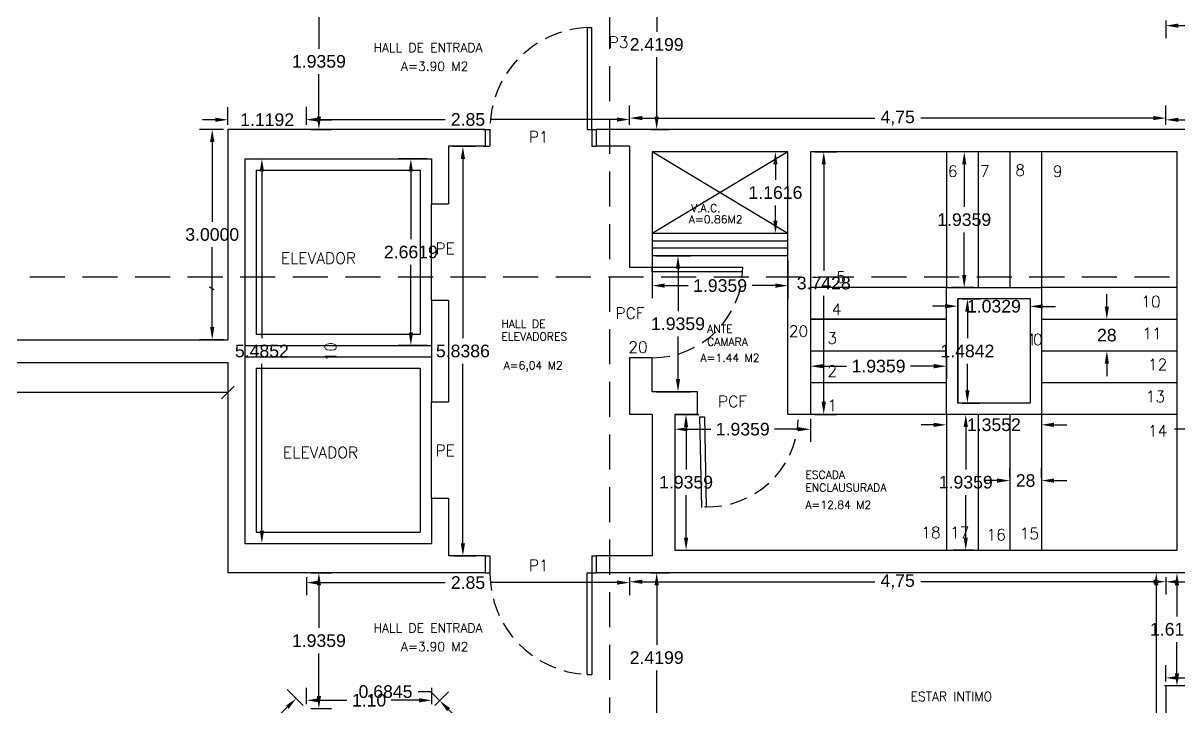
# Model space of a CAD drawing. Header units: millimetres. Extents: x 2200 to 2403, y 2380 to 2511.
# Drawn here: x 2215.27 to 2231.75, y 2397.09 to 2406.84 of the extents above; entities that cross this region are included whole.
import ezdxf

# ---------------------------------------------------------------- set-up
doc = ezdxf.new("R2010")
doc.units = ezdxf.units.MM
doc.linetypes.add('DASHED', pattern=[0.75, 0.5, -0.25])
doc.linetypes.add('HIDDEN', pattern=[0.375, 0.25, -0.125])
doc.styles.add('ROMAND', font='romand', dxfattribs={"height": 0.1})
doc.styles.add('ROMANS', font='ROMANS.shx', dxfattribs={"height": 0.07})
doc.styles.get("Standard").update_dxf_attribs({"font": 'arial.ttf'})
doc.dimstyles.get("Standard").update_dxf_attribs({"dimtxt": 0.18, "dimasz": 0.18, "dimexe": 0.18, "dimexo": 0.0625, "dimgap": 0.09, "dimtad": 0, "dimtih": 1, "dimtoh": 1, "dimdec": 4, "dimzin": 0, "dimdsep": 46, "dimtxsty": 'Standard', "dimcen": 0.09, "dimadec": 0, "dimazin": 0, "dimtfac": 1, "dimtdec": 4, "dimtofl": 0, "dimtmove": 0, "dimatfit": 3, "dimfxl": 1, "dimtolj": 1, "dimtzin": 0, "dimarcsym": 0})

# ---------------------------------------------------------------- blocks, each defined once
blk = doc.blocks.new('*D551')
at = {"color": 0, "lineweight": -2, "transparency": 16777216}
for p, q in [((2231.56, 2406.873), (2231.56, 2406.621)), ((2231.74, 2406.801), (2233.675, 2406.801)), ((2236.538, 2406.801), (2234.603, 2406.801)), ((2236.718, 2406.873), (2236.718, 2406.621))]:
    blk.add_line(p, q, dxfattribs=at)
at = {"color": 0, "transparency": 16777216}
for points in [[(2231.74, 2406.831), (2231.74, 2406.771), (2231.56, 2406.801)], [(2236.538, 2406.831), (2236.538, 2406.771), (2236.718, 2406.801)]]:
    blk.add_solid(points, dxfattribs=at)
at = {"layer": 'DEFPOINTS', "color": 0, "transparency": 16777216}
for p in [(2231.56, 2406.935), (2236.718, 2406.935), (2236.718, 2406.801)]:
    blk.add_point(p, dxfattribs=at)
at = {"color": 0, "transparency": 16777216, "insert": (2234.139, 2406.801), "char_height": 0.18, "attachment_point": 5}
blk.add_mtext('\\A1;5.1578', dxfattribs=at)
blk = doc.blocks.new('*D554')
at = {"color": 0, "lineweight": -2, "transparency": 16777216}
for p, q in [((2231.56, 2405.385), (2231.56, 2405.638)), ((2236.05, 2405.385), (2236.05, 2405.638)), ((2231.74, 2405.458), (2233.338, 2405.458)), ((2235.87, 2405.458), (2234.272, 2405.458))]:
    blk.add_line(p, q, dxfattribs=at)
at = {"color": 0, "transparency": 16777216}
for points in [[(2231.74, 2405.488), (2231.74, 2405.428), (2231.56, 2405.458)], [(2235.87, 2405.488), (2235.87, 2405.428), (2236.05, 2405.458)]]:
    blk.add_solid(points, dxfattribs=at)
at = {"layer": 'DEFPOINTS', "color": 0, "transparency": 16777216}
for p in [(2236.05, 2405.458), (2231.56, 2405.322), (2236.05, 2405.322)]:
    blk.add_point(p, dxfattribs=at)
at = {"color": 0, "transparency": 16777216, "insert": (2233.805, 2405.458), "char_height": 0.18, "attachment_point": 5}
blk.add_mtext('\\A1;4.4896', dxfattribs=at)
blk = doc.blocks.new('*D555')
at = {"color": 0, "lineweight": -2, "transparency": 16777216}
for p, q in [((2223.915, 2405.385), (2223.915, 2405.663)), ((2231.56, 2405.385), (2231.56, 2405.663)), ((2224.095, 2405.483), (2227.409, 2405.483)), ((2231.38, 2405.483), (2228.065, 2405.483))]:
    blk.add_line(p, q, dxfattribs=at)
at = {"color": 0, "transparency": 16777216}
for points in [[(2224.095, 2405.513), (2224.095, 2405.453), (2223.915, 2405.483)], [(2231.38, 2405.513), (2231.38, 2405.453), (2231.56, 2405.483)]]:
    blk.add_solid(points, dxfattribs=at)
at = {"layer": 'DEFPOINTS', "color": 0, "transparency": 16777216}
for p in [(2231.56, 2405.483), (2223.915, 2405.322), (2231.56, 2405.322)]:
    blk.add_point(p, dxfattribs=at)
at = {"color": 0, "transparency": 16777216, "insert": (2227.737, 2405.483), "char_height": 0.18, "attachment_point": 5}
blk.add_mtext('\\A1;4,75', dxfattribs=at)
blk = doc.blocks.new('*D556')
at = {"color": 0, "lineweight": -2, "transparency": 16777216}
for p, q in [((2223.915, 2398.937), (2223.915, 2398.692)), ((2224.095, 2398.872), (2227.409, 2398.872)), ((2231.38, 2398.872), (2228.065, 2398.872)), ((2231.56, 2398.937), (2231.56, 2398.692))]:
    blk.add_line(p, q, dxfattribs=at)
at = {"color": 0, "transparency": 16777216}
for points in [[(2224.095, 2398.902), (2224.095, 2398.842), (2223.915, 2398.872)], [(2231.38, 2398.902), (2231.38, 2398.842), (2231.56, 2398.872)]]:
    blk.add_solid(points, dxfattribs=at)
at = {"layer": 'DEFPOINTS', "color": 0, "transparency": 16777216}
for p in [(2223.915, 2398.999), (2231.56, 2398.999), (2231.56, 2398.872)]:
    blk.add_point(p, dxfattribs=at)
at = {"color": 0, "transparency": 16777216, "insert": (2227.737, 2398.872), "char_height": 0.18, "attachment_point": 5}
blk.add_mtext('\\A1;4,75', dxfattribs=at)
blk = doc.blocks.new('*D516')
at = {"color": 0, "lineweight": -2, "transparency": 16777216}
for p, q in [((2218.492, 2404.903), (2218.852, 2404.903)), ((2218.672, 2404.723), (2218.672, 2402.343)), ((2218.672, 2399.598), (2218.672, 2401.979)), ((2218.492, 2399.418), (2218.852, 2399.418))]:
    blk.add_line(p, q, dxfattribs=at)
at = {"color": 0, "transparency": 16777216}
for points in [[(2218.642, 2404.723), (2218.702, 2404.723), (2218.672, 2404.903)], [(2218.642, 2399.598), (2218.702, 2399.598), (2218.672, 2399.418)]]:
    blk.add_solid(points, dxfattribs=at)
at = {"layer": 'DEFPOINTS', "color": 0, "transparency": 16777216}
for p in [(2218.429, 2404.903), (2218.429, 2399.418), (2218.672, 2399.418)]:
    blk.add_point(p, dxfattribs=at)
at = {"color": 0, "transparency": 16777216, "insert": (2218.672, 2402.161), "char_height": 0.18, "attachment_point": 5}
blk.add_mtext('\\A1;5.4852', dxfattribs=at)
blk = doc.blocks.new('*D517')
at = {"color": 0, "lineweight": -2, "transparency": 16777216}
for p, q in [((2221.029, 2404.903), (2220.616, 2404.903)), ((2220.796, 2404.723), (2220.796, 2403.754)), ((2220.796, 2402.421), (2220.796, 2403.39)), ((2221.029, 2402.241), (2220.616, 2402.241))]:
    blk.add_line(p, q, dxfattribs=at)
at = {"color": 0, "transparency": 16777216}
for points in [[(2220.766, 2404.723), (2220.826, 2404.723), (2220.796, 2404.903)], [(2220.766, 2402.421), (2220.826, 2402.421), (2220.796, 2402.241)]]:
    blk.add_solid(points, dxfattribs=at)
at = {"layer": 'DEFPOINTS', "color": 0, "transparency": 16777216}
for p in [(2220.796, 2404.903), (2221.091, 2404.903), (2221.091, 2402.241)]:
    blk.add_point(p, dxfattribs=at)
at = {"color": 0, "transparency": 16777216, "insert": (2220.796, 2403.572), "char_height": 0.18, "attachment_point": 5}
blk.add_mtext('\\A1;2.6619', dxfattribs=at)
blk = doc.blocks.new('*D518')
at = {"color": 0, "lineweight": -2, "transparency": 16777216}
for p, q in [((2226.111, 2405.001), (2225.814, 2405.001)), ((2225.994, 2404.821), (2225.994, 2404.602)), ((2225.994, 2404.019), (2225.994, 2404.238)), ((2226.111, 2403.839), (2225.814, 2403.839))]:
    blk.add_line(p, q, dxfattribs=at)
at = {"color": 0, "transparency": 16777216}
for points in [[(2225.964, 2404.821), (2226.024, 2404.821), (2225.994, 2405.001)], [(2225.964, 2404.019), (2226.024, 2404.019), (2225.994, 2403.839)]]:
    blk.add_solid(points, dxfattribs=at)
at = {"layer": 'DEFPOINTS', "color": 0, "transparency": 16777216}
for p in [(2226.173, 2405.001), (2225.994, 2403.839), (2226.173, 2403.839)]:
    blk.add_point(p, dxfattribs=at)
at = {"color": 0, "transparency": 16777216, "insert": (2225.994, 2404.42), "char_height": 0.18, "attachment_point": 5}
blk.add_mtext('\\A1;1.1616', dxfattribs=at)
blk = doc.blocks.new('*D519')
at = {"color": 0, "lineweight": -2, "transparency": 16777216}
for p, q in [((2224.237, 2403.454), (2224.237, 2402.914)), ((2226.173, 2403.454), (2226.173, 2402.914)), ((2224.417, 2403.094), (2224.75, 2403.094)), ((2225.993, 2403.094), (2225.661, 2403.094))]:
    blk.add_line(p, q, dxfattribs=at)
at = {"color": 0, "transparency": 16777216}
for points in [[(2224.417, 2403.124), (2224.417, 2403.064), (2224.237, 2403.094)], [(2225.993, 2403.124), (2225.993, 2403.064), (2226.173, 2403.094)]]:
    blk.add_solid(points, dxfattribs=at)
at = {"layer": 'DEFPOINTS', "color": 0, "transparency": 16777216}
for p in [(2224.237, 2403.517), (2226.173, 2403.517), (2226.173, 2403.094)]:
    blk.add_point(p, dxfattribs=at)
at = {"color": 0, "transparency": 16777216, "insert": (2225.205, 2403.094), "char_height": 0.18, "attachment_point": 5}
blk.add_mtext('\\A1;1.9359', dxfattribs=at)
blk = doc.blocks.new('*D520')
at = {"color": 0, "lineweight": -2, "transparency": 16777216}
for p, q in [((2224.3, 2403.517), (2224.785, 2403.517)), ((2224.605, 2403.337), (2224.605, 2402.731)), ((2224.605, 2401.761), (2224.605, 2402.367)), ((2224.3, 2401.581), (2224.785, 2401.581))]:
    blk.add_line(p, q, dxfattribs=at)
at = {"color": 0, "transparency": 16777216}
for points in [[(2224.575, 2403.337), (2224.635, 2403.337), (2224.605, 2403.517)], [(2224.575, 2401.761), (2224.635, 2401.761), (2224.605, 2401.581)]]:
    blk.add_solid(points, dxfattribs=at)
at = {"layer": 'DEFPOINTS', "color": 0, "transparency": 16777216}
for p in [(2224.237, 2403.517), (2224.237, 2401.581), (2224.605, 2401.581)]:
    blk.add_point(p, dxfattribs=at)
at = {"color": 0, "transparency": 16777216, "insert": (2224.605, 2402.549), "char_height": 0.18, "attachment_point": 5}
blk.add_mtext('\\A1;1.9359', dxfattribs=at)
blk = doc.blocks.new('*D521')
at = {"color": 0, "lineweight": -2, "transparency": 16777216}
for p, q in [((2224.622, 2401.258), (2224.9, 2401.258)), ((2224.72, 2401.078), (2224.72, 2400.472)), ((2224.72, 2399.502), (2224.72, 2400.108)), ((2224.622, 2399.322), (2224.9, 2399.322))]:
    blk.add_line(p, q, dxfattribs=at)
at = {"color": 0, "transparency": 16777216}
for points in [[(2224.69, 2401.078), (2224.75, 2401.078), (2224.72, 2401.258)], [(2224.69, 2399.502), (2224.75, 2399.502), (2224.72, 2399.322)]]:
    blk.add_solid(points, dxfattribs=at)
at = {"layer": 'DEFPOINTS', "color": 0, "transparency": 16777216}
for p in [(2224.56, 2401.258), (2224.56, 2399.322), (2224.72, 2399.322)]:
    blk.add_point(p, dxfattribs=at)
at = {"color": 0, "transparency": 16777216, "insert": (2224.72, 2400.29), "char_height": 0.18, "attachment_point": 5}
blk.add_mtext('\\A1;1.9359', dxfattribs=at)
blk = doc.blocks.new('*D522')
at = {"color": 0, "lineweight": -2, "transparency": 16777216}
for p, q in [((2226.558, 2405.001), (2226.863, 2405.001)), ((2226.683, 2404.821), (2226.683, 2403.311)), ((2226.683, 2401.438), (2226.683, 2402.947)), ((2226.558, 2401.258), (2226.863, 2401.258))]:
    blk.add_line(p, q, dxfattribs=at)
at = {"color": 0, "transparency": 16777216}
for points in [[(2226.653, 2404.821), (2226.713, 2404.821), (2226.683, 2405.001)], [(2226.653, 2401.438), (2226.713, 2401.438), (2226.683, 2401.258)]]:
    blk.add_solid(points, dxfattribs=at)
at = {"layer": 'DEFPOINTS', "color": 0, "transparency": 16777216}
for p in [(2226.496, 2405.001), (2226.496, 2401.258), (2226.683, 2401.258)]:
    blk.add_point(p, dxfattribs=at)
at = {"color": 0, "transparency": 16777216, "insert": (2226.683, 2403.129), "char_height": 0.18, "attachment_point": 5}
blk.add_mtext('\\A1;3.7428', dxfattribs=at)
blk = doc.blocks.new('*D523')
at = {"color": 0, "lineweight": -2, "transparency": 16777216}
for p, q in [((2228.412, 2402.801), (2228.232, 2402.802)), ((2228.593, 2402.844), (2228.592, 2402.621)), ((2229.625, 2402.841), (2229.625, 2402.618)), ((2229.805, 2402.797), (2229.985, 2402.796))]:
    blk.add_line(p, q, dxfattribs=at)
at = {"color": 0, "transparency": 16777216}
for points in [[(2228.413, 2402.831), (2228.412, 2402.771), (2228.592, 2402.801)], [(2229.805, 2402.827), (2229.805, 2402.767), (2229.625, 2402.798)]]:
    blk.add_solid(points, dxfattribs=at)
at = {"layer": 'DEFPOINTS', "color": 0, "transparency": 16777216}
for p in [(2228.593, 2402.907), (2229.625, 2402.798), (2229.626, 2402.904)]:
    blk.add_point(p, dxfattribs=at)
at = {"color": 0, "transparency": 16777216, "insert": (2229.109, 2402.799), "char_height": 0.18, "attachment_point": 5}
blk.add_mtext('\\A1;1.0329', dxfattribs=at)
blk = doc.blocks.new('*D524')
at = {"color": 0, "lineweight": -2, "transparency": 16777216}
for p, q in [((2228.656, 2402.904), (2228.911, 2402.904)), ((2228.731, 2402.724), (2228.731, 2402.343)), ((2228.731, 2401.599), (2228.731, 2401.98)), ((2228.656, 2401.419), (2228.911, 2401.419))]:
    blk.add_line(p, q, dxfattribs=at)
at = {"color": 0, "transparency": 16777216}
for points in [[(2228.701, 2402.724), (2228.761, 2402.724), (2228.731, 2402.904)], [(2228.701, 2401.599), (2228.761, 2401.599), (2228.731, 2401.419)]]:
    blk.add_solid(points, dxfattribs=at)
at = {"layer": 'DEFPOINTS', "color": 0, "transparency": 16777216}
for p in [(2228.593, 2402.904), (2228.731, 2402.904), (2228.593, 2401.419)]:
    blk.add_point(p, dxfattribs=at)
at = {"color": 0, "transparency": 16777216, "insert": (2228.731, 2402.161), "char_height": 0.18, "attachment_point": 5}
blk.add_mtext('\\A1;1.4842', dxfattribs=at)
blk = doc.blocks.new('*D525')
at = {"color": 0, "lineweight": -2, "transparency": 16777216}
for p, q in [((2226.496, 2402.099), (2226.496, 2401.765)), ((2226.676, 2401.945), (2227.009, 2401.945)), ((2228.252, 2401.945), (2227.919, 2401.945)), ((2228.432, 2402.099), (2228.432, 2401.765))]:
    blk.add_line(p, q, dxfattribs=at)
at = {"color": 0, "transparency": 16777216}
for points in [[(2226.676, 2401.975), (2226.676, 2401.915), (2226.496, 2401.945)], [(2228.252, 2401.975), (2228.252, 2401.915), (2228.432, 2401.945)]]:
    blk.add_solid(points, dxfattribs=at)
at = {"layer": 'DEFPOINTS', "color": 0, "transparency": 16777216}
for p in [(2226.496, 2402.161), (2228.432, 2402.161), (2228.432, 2401.945)]:
    blk.add_point(p, dxfattribs=at)
at = {"color": 0, "transparency": 16777216, "insert": (2227.464, 2401.945), "char_height": 0.18, "attachment_point": 5}
blk.add_mtext('\\A1;1.9359', dxfattribs=at)
blk = doc.blocks.new('*D526')
at = {"color": 0, "lineweight": -2, "transparency": 16777216}
for p, q in [((2228.821, 2405.001), (2228.506, 2405.001)), ((2228.686, 2404.821), (2228.686, 2404.215)), ((2228.686, 2403.245), (2228.686, 2403.851)), ((2228.821, 2403.065), (2228.506, 2403.065))]:
    blk.add_line(p, q, dxfattribs=at)
at = {"color": 0, "transparency": 16777216}
for points in [[(2228.656, 2404.821), (2228.716, 2404.821), (2228.686, 2405.001)], [(2228.656, 2403.245), (2228.716, 2403.245), (2228.686, 2403.065)]]:
    blk.add_solid(points, dxfattribs=at)
at = {"layer": 'DEFPOINTS', "color": 0, "transparency": 16777216}
for p in [(2228.686, 2405.001), (2228.884, 2405.001), (2228.884, 2403.065)]:
    blk.add_point(p, dxfattribs=at)
at = {"color": 0, "transparency": 16777216, "insert": (2228.686, 2404.033), "char_height": 0.18, "attachment_point": 5}
blk.add_mtext('\\A1;1.9359', dxfattribs=at)
blk = doc.blocks.new('*D527')
at = {"color": 0, "lineweight": -2, "transparency": 16777216}
for p, q in [((2228.821, 2401.258), (2228.528, 2401.258)), ((2228.708, 2401.078), (2228.708, 2400.472)), ((2228.708, 2399.502), (2228.708, 2400.108)), ((2228.821, 2399.322), (2228.528, 2399.322))]:
    blk.add_line(p, q, dxfattribs=at)
at = {"color": 0, "transparency": 16777216}
for points in [[(2228.678, 2401.078), (2228.738, 2401.078), (2228.708, 2401.258)], [(2228.678, 2399.502), (2228.738, 2399.502), (2228.708, 2399.322)]]:
    blk.add_solid(points, dxfattribs=at)
at = {"layer": 'DEFPOINTS', "color": 0, "transparency": 16777216}
for p in [(2228.708, 2401.258), (2228.884, 2401.258), (2228.884, 2399.322)]:
    blk.add_point(p, dxfattribs=at)
at = {"color": 0, "transparency": 16777216, "insert": (2228.708, 2400.29), "char_height": 0.18, "attachment_point": 5}
blk.add_mtext('\\A1;1.9359', dxfattribs=at)
blk = doc.blocks.new('*D528')
at = {"color": 0, "lineweight": -2, "transparency": 16777216}
for p, q in [((2224.56, 2401.195), (2224.56, 2400.866)), ((2226.496, 2401.195), (2226.496, 2400.866)), ((2224.74, 2401.046), (2225.073, 2401.046)), ((2226.316, 2401.046), (2225.983, 2401.046))]:
    blk.add_line(p, q, dxfattribs=at)
at = {"color": 0, "transparency": 16777216}
for points in [[(2224.74, 2401.076), (2224.74, 2401.016), (2224.56, 2401.046)], [(2226.316, 2401.076), (2226.316, 2401.016), (2226.496, 2401.046)]]:
    blk.add_solid(points, dxfattribs=at)
at = {"layer": 'DEFPOINTS', "color": 0, "transparency": 16777216}
for p in [(2224.56, 2401.258), (2226.496, 2401.258), (2224.56, 2401.046)]:
    blk.add_point(p, dxfattribs=at)
at = {"color": 0, "transparency": 16777216, "insert": (2225.528, 2401.046), "char_height": 0.18, "attachment_point": 5}
blk.add_mtext('\\A1;1.9359', dxfattribs=at)
blk = doc.blocks.new('*D529')
at = {"color": 0, "lineweight": -2, "transparency": 16777216}
for p, q in [((2229.335, 2400.36), (2229.335, 2400.494)), ((2229.787, 2400.36), (2229.787, 2400.494)), ((2229.155, 2400.314), (2228.975, 2400.314)), ((2229.967, 2400.314), (2230.147, 2400.314))]:
    blk.add_line(p, q, dxfattribs=at)
at = {"color": 0, "transparency": 16777216}
for points in [[(2229.155, 2400.344), (2229.155, 2400.284), (2229.335, 2400.314)], [(2229.967, 2400.344), (2229.967, 2400.284), (2229.787, 2400.314)]]:
    blk.add_solid(points, dxfattribs=at)
at = {"layer": 'DEFPOINTS', "color": 0, "transparency": 16777216}
for p in [(2229.335, 2400.298), (2229.787, 2400.314), (2229.787, 2400.298)]:
    blk.add_point(p, dxfattribs=at)
at = {"color": 0, "transparency": 16777216, "insert": (2229.561, 2400.314), "char_height": 0.18, "attachment_point": 5}
blk.add_mtext('\\A1;28', dxfattribs=at)
blk = doc.blocks.new('*D530')
at = {"color": 0, "lineweight": -2, "transparency": 16777216}
for p, q in [((2230.719, 2402.793), (2230.719, 2402.973)), ((2230.674, 2402.613), (2230.539, 2402.613)), ((2230.674, 2402.161), (2230.539, 2402.161)), ((2230.719, 2401.981), (2230.719, 2401.801))]:
    blk.add_line(p, q, dxfattribs=at)
at = {"color": 0, "transparency": 16777216}
for points in [[(2230.689, 2402.793), (2230.749, 2402.793), (2230.719, 2402.613)], [(2230.689, 2401.981), (2230.749, 2401.981), (2230.719, 2402.161)]]:
    blk.add_solid(points, dxfattribs=at)
at = {"layer": 'DEFPOINTS', "color": 0, "transparency": 16777216}
for p in [(2230.719, 2402.613), (2230.736, 2402.613), (2230.736, 2402.161)]:
    blk.add_point(p, dxfattribs=at)
at = {"color": 0, "transparency": 16777216, "insert": (2230.719, 2402.387), "char_height": 0.18, "attachment_point": 5}
blk.add_mtext('\\A1;28', dxfattribs=at)
blk = doc.blocks.new('*D531')
at = {"color": 0, "lineweight": -2, "transparency": 16777216}
for p, q in [((2228.432, 2401.195), (2228.432, 2400.929)), ((2229.787, 2401.195), (2229.787, 2400.929)), ((2228.252, 2401.109), (2228.072, 2401.109)), ((2229.967, 2401.109), (2230.147, 2401.109))]:
    blk.add_line(p, q, dxfattribs=at)
at = {"color": 0, "transparency": 16777216}
for points in [[(2228.252, 2401.139), (2228.252, 2401.079), (2228.432, 2401.109)], [(2229.967, 2401.139), (2229.967, 2401.079), (2229.787, 2401.109)]]:
    blk.add_solid(points, dxfattribs=at)
at = {"layer": 'DEFPOINTS', "color": 0, "transparency": 16777216}
for p in [(2228.432, 2401.258), (2229.787, 2401.258), (2228.432, 2401.109)]:
    blk.add_point(p, dxfattribs=at)
at = {"color": 0, "transparency": 16777216, "insert": (2229.109, 2401.109), "char_height": 0.18, "attachment_point": 5}
blk.add_mtext('\\A1;1.3552', dxfattribs=at)
blk = doc.blocks.new('*D557')
at = {"color": 0, "lineweight": -2, "transparency": 16777216}
for p, q in [((2221.396, 2405.08), (2221.718, 2405.08)), ((2221.538, 2404.9), (2221.538, 2402.343)), ((2221.538, 2399.421), (2221.538, 2401.979)), ((2221.396, 2399.241), (2221.718, 2399.241))]:
    blk.add_line(p, q, dxfattribs=at)
at = {"color": 0, "transparency": 16777216}
for points in [[(2221.508, 2404.9), (2221.568, 2404.9), (2221.538, 2405.08)], [(2221.508, 2399.421), (2221.568, 2399.421), (2221.538, 2399.241)]]:
    blk.add_solid(points, dxfattribs=at)
at = {"layer": 'DEFPOINTS', "color": 0, "transparency": 16777216}
for p in [(2221.333, 2405.08), (2221.333, 2399.241), (2221.538, 2399.241)]:
    blk.add_point(p, dxfattribs=at)
at = {"color": 0, "transparency": 16777216, "insert": (2221.538, 2402.161), "char_height": 0.18, "attachment_point": 5}
blk.add_mtext('\\A1;5.8386', dxfattribs=at)
blk = doc.blocks.new('*D491')
at = {"color": 0, "lineweight": -2, "transparency": 16777216}
for p, q in [((2219.307, 2398.937), (2219.307, 2398.679)), ((2219.487, 2398.859), (2221.285, 2398.859)), ((2223.735, 2398.859), (2221.937, 2398.859)), ((2223.915, 2398.937), (2223.915, 2398.679))]:
    blk.add_line(p, q, dxfattribs=at)
at = {"color": 0, "transparency": 16777216}
for points in [[(2219.487, 2398.889), (2219.487, 2398.829), (2219.307, 2398.859)], [(2223.735, 2398.889), (2223.735, 2398.829), (2223.915, 2398.859)]]:
    blk.add_solid(points, dxfattribs=at)
at = {"layer": 'DEFPOINTS', "color": 0, "transparency": 16777216}
for p in [(2219.307, 2398.999), (2223.915, 2398.999), (2223.915, 2398.859)]:
    blk.add_point(p, dxfattribs=at)
at = {"color": 0, "transparency": 16777216, "insert": (2221.611, 2398.859), "char_height": 0.18, "attachment_point": 5}
blk.add_mtext('\\A1;2.85', dxfattribs=at)
blk = doc.blocks.new('*D492')
at = {"color": 0, "lineweight": -2, "transparency": 16777216}
for p, q in [((2219.307, 2397.126), (2219.307, 2397.361)), ((2221.093, 2397.126), (2221.093, 2397.361)), ((2219.487, 2397.181), (2219.885, 2397.181)), ((2220.913, 2397.181), (2220.515, 2397.181))]:
    blk.add_line(p, q, dxfattribs=at)
at = {"color": 0, "transparency": 16777216}
for points in [[(2219.487, 2397.211), (2219.487, 2397.151), (2219.307, 2397.181)], [(2220.913, 2397.211), (2220.913, 2397.151), (2221.093, 2397.181)]]:
    blk.add_solid(points, dxfattribs=at)
at = {"layer": 'DEFPOINTS', "color": 0, "transparency": 16777216}
for p in [(2221.093, 2397.181), (2219.307, 2397.063), (2221.093, 2397.063)]:
    blk.add_point(p, dxfattribs=at)
at = {"color": 0, "transparency": 16777216, "insert": (2220.2, 2397.181), "char_height": 0.18, "attachment_point": 5}
blk.add_mtext('\\A1;1.10', dxfattribs=at)
blk = doc.blocks.new('*D493')
at = {"color": 0, "lineweight": -2, "transparency": 16777216}
for p, q in [((2221.079, 2397.304), (2220.899, 2397.304)), ((2221.206, 2397.176), (2221.079, 2397.304)), ((2221.137, 2397.108), (2221.333, 2397.304)), ((2221.563, 2396.82), (2221.333, 2397.049)), ((2221.621, 2396.624), (2221.817, 2396.82))]:
    blk.add_line(p, q, dxfattribs=at)
at = {"color": 0, "transparency": 16777216}
for points in [[(2221.355, 2397.07), (2221.312, 2397.028), (2221.206, 2397.176)], [(2221.584, 2396.841), (2221.542, 2396.798), (2221.69, 2396.692)]]:
    blk.add_solid(points, dxfattribs=at)
at = {"layer": 'DEFPOINTS', "color": 0, "transparency": 16777216}
for p in [(2221.206, 2397.176), (2221.093, 2397.063), (2221.577, 2396.579)]:
    blk.add_point(p, dxfattribs=at)
at = {"color": 0, "transparency": 16777216, "insert": (2220.435, 2397.304), "char_height": 0.18, "attachment_point": 5}
blk.add_mtext('\\A1;0.6845', dxfattribs=at)
blk = doc.blocks.new('*D496')
at = {"color": 0, "lineweight": -2, "transparency": 16777216}
for p, q in [((2219.369, 2398.999), (2219.665, 2398.999)), ((2219.485, 2398.819), (2219.485, 2398.213)), ((2219.485, 2397.243), (2219.485, 2397.849)), ((2219.369, 2397.063), (2219.665, 2397.063))]:
    blk.add_line(p, q, dxfattribs=at)
at = {"color": 0, "transparency": 16777216}
for points in [[(2219.455, 2398.819), (2219.515, 2398.819), (2219.485, 2398.999)], [(2219.455, 2397.243), (2219.515, 2397.243), (2219.485, 2397.063)]]:
    blk.add_solid(points, dxfattribs=at)
at = {"layer": 'DEFPOINTS', "color": 0, "transparency": 16777216}
for p in [(2219.307, 2398.999), (2219.485, 2398.999), (2219.307, 2397.063)]:
    blk.add_point(p, dxfattribs=at)
at = {"color": 0, "transparency": 16777216, "insert": (2219.485, 2398.031), "char_height": 0.18, "attachment_point": 5}
blk.add_mtext('\\A1;1.9359', dxfattribs=at)
blk = doc.blocks.new('*D497')
at = {"color": 0, "lineweight": -2, "transparency": 16777216}
for p, q in [((2224.219, 2398.999), (2224.481, 2398.999)), ((2224.301, 2398.819), (2224.301, 2397.971)), ((2224.301, 2396.759), (2224.301, 2397.608)), ((2224.219, 2396.579), (2224.481, 2396.579))]:
    blk.add_line(p, q, dxfattribs=at)
at = {"color": 0, "transparency": 16777216}
for points in [[(2224.271, 2398.819), (2224.331, 2398.819), (2224.301, 2398.999)], [(2224.271, 2396.759), (2224.331, 2396.759), (2224.301, 2396.579)]]:
    blk.add_solid(points, dxfattribs=at)
at = {"layer": 'DEFPOINTS', "color": 0, "transparency": 16777216}
for p in [(2224.157, 2398.999), (2224.157, 2396.579), (2224.301, 2396.579)]:
    blk.add_point(p, dxfattribs=at)
at = {"color": 0, "transparency": 16777216, "insert": (2224.301, 2397.789), "char_height": 0.18, "attachment_point": 5}
blk.add_mtext('\\A1;2.4199', dxfattribs=at)
blk = doc.blocks.new('*D498')
at = {"color": 0, "lineweight": -2, "transparency": 16777216}
for p, q in [((2231.498, 2398.999), (2231.244, 2398.999)), ((2231.424, 2398.819), (2231.424, 2396.551)), ((2231.424, 2393.919), (2231.424, 2396.187)), ((2231.498, 2393.739), (2231.244, 2393.739))]:
    blk.add_line(p, q, dxfattribs=at)
at = {"color": 0, "transparency": 16777216}
for points in [[(2231.394, 2398.819), (2231.454, 2398.819), (2231.424, 2398.999)], [(2231.394, 2393.919), (2231.454, 2393.919), (2231.424, 2393.739)]]:
    blk.add_solid(points, dxfattribs=at)
at = {"layer": 'DEFPOINTS', "color": 0, "transparency": 16777216}
for p in [(2231.424, 2398.999), (2231.56, 2398.999), (2231.56, 2393.739)]:
    blk.add_point(p, dxfattribs=at)
at = {"color": 0, "transparency": 16777216, "insert": (2231.424, 2396.369), "char_height": 0.18, "attachment_point": 5}
blk.add_mtext('\\A1;3.25', dxfattribs=at)
blk = doc.blocks.new('*D561')
at = {"color": 0, "lineweight": -2, "transparency": 16777216}
for p, q in [((2232.046, 2400.998), (2232.046, 2401.226)), ((2232.449, 2400.998), (2232.449, 2401.226)), ((2231.866, 2401.046), (2231.686, 2401.046)), ((2232.629, 2401.046), (2232.809, 2401.046))]:
    blk.add_line(p, q, dxfattribs=at)
at = {"color": 0, "transparency": 16777216}
for points in [[(2231.866, 2401.076), (2231.866, 2401.016), (2232.046, 2401.046)], [(2232.629, 2401.076), (2232.629, 2401.016), (2232.449, 2401.046)]]:
    blk.add_solid(points, dxfattribs=at)
at = {"layer": 'DEFPOINTS', "color": 0, "transparency": 16777216}
for p in [(2232.449, 2401.046), (2232.046, 2400.935), (2232.449, 2400.935)]:
    blk.add_point(p, dxfattribs=at)
at = {"color": 0, "transparency": 16777216, "insert": (2233.03, 2401.046), "char_height": 0.18, "attachment_point": 5}
blk.add_mtext('\\A1;25', dxfattribs=at)
blk = doc.blocks.new('*D588')
at = {"color": 0, "lineweight": -2, "transparency": 16777216}
for p, q in [((2231.892, 2398.999), (2231.539, 2398.999)), ((2231.719, 2398.819), (2231.719, 2398.375)), ((2231.719, 2397.566), (2231.719, 2398.011)), ((2231.892, 2397.386), (2231.539, 2397.386))]:
    blk.add_line(p, q, dxfattribs=at)
at = {"color": 0, "transparency": 16777216}
for points in [[(2231.689, 2398.819), (2231.749, 2398.819), (2231.719, 2398.999)], [(2231.689, 2397.566), (2231.749, 2397.566), (2231.719, 2397.386)]]:
    blk.add_solid(points, dxfattribs=at)
at = {"layer": 'DEFPOINTS', "color": 0, "transparency": 16777216}
for p in [(2231.719, 2398.999), (2231.955, 2398.999), (2231.955, 2397.386)]:
    blk.add_point(p, dxfattribs=at)
at = {"color": 0, "transparency": 16777216, "insert": (2231.719, 2398.193), "char_height": 0.18, "attachment_point": 5}
blk.add_mtext('\\A1;1.6133', dxfattribs=at)
blk = doc.blocks.new('*D589')
at = {"color": 0, "lineweight": -2, "transparency": 16777216}
for p, q in [((2231.56, 2398.937), (2231.56, 2398.691)), ((2231.74, 2398.871), (2233.338, 2398.871)), ((2235.87, 2398.871), (2234.272, 2398.871)), ((2236.05, 2398.937), (2236.05, 2398.691))]:
    blk.add_line(p, q, dxfattribs=at)
at = {"color": 0, "transparency": 16777216}
for points in [[(2231.74, 2398.901), (2231.74, 2398.841), (2231.56, 2398.871)], [(2235.87, 2398.901), (2235.87, 2398.841), (2236.05, 2398.871)]]:
    blk.add_solid(points, dxfattribs=at)
at = {"layer": 'DEFPOINTS', "color": 0, "transparency": 16777216}
for p in [(2231.56, 2398.999), (2236.05, 2398.999), (2236.05, 2398.871)]:
    blk.add_point(p, dxfattribs=at)
at = {"color": 0, "transparency": 16777216, "insert": (2233.805, 2398.871), "char_height": 0.18, "attachment_point": 5}
blk.add_mtext('\\A1;4.4896', dxfattribs=at)
blk = doc.blocks.new('*D593')
at = {"color": 0, "lineweight": -2, "transparency": 16777216}
for p, q in [((2231.56, 2397.449), (2231.56, 2397.681)), ((2236.718, 2397.449), (2236.718, 2397.681)), ((2231.74, 2397.501), (2233.675, 2397.501)), ((2236.538, 2397.501), (2234.603, 2397.501))]:
    blk.add_line(p, q, dxfattribs=at)
at = {"color": 0, "transparency": 16777216}
for points in [[(2231.74, 2397.531), (2231.74, 2397.471), (2231.56, 2397.501)], [(2236.538, 2397.531), (2236.538, 2397.471), (2236.718, 2397.501)]]:
    blk.add_solid(points, dxfattribs=at)
at = {"layer": 'DEFPOINTS', "color": 0, "transparency": 16777216}
for p in [(2231.56, 2397.501), (2231.56, 2397.386), (2236.718, 2397.386)]:
    blk.add_point(p, dxfattribs=at)
at = {"color": 0, "transparency": 16777216, "insert": (2234.139, 2397.501), "char_height": 0.18, "attachment_point": 5}
blk.add_mtext('\\A1;5.1578', dxfattribs=at)
blk = doc.blocks.new('*D619')
at = {"color": 0, "lineweight": -2, "transparency": 16777216}
for p, q in [((2219.369, 2407.258), (2219.665, 2407.258)), ((2219.485, 2407.078), (2219.485, 2406.472)), ((2219.485, 2405.502), (2219.485, 2406.108)), ((2219.369, 2405.322), (2219.665, 2405.322))]:
    blk.add_line(p, q, dxfattribs=at)
at = {"color": 0, "transparency": 16777216}
for points in [[(2219.455, 2407.078), (2219.515, 2407.078), (2219.485, 2407.258)], [(2219.455, 2405.502), (2219.515, 2405.502), (2219.485, 2405.322)]]:
    blk.add_solid(points, dxfattribs=at)
at = {"layer": 'DEFPOINTS', "color": 0, "transparency": 16777216}
for p in [(2219.307, 2407.258), (2219.307, 2405.322), (2219.485, 2405.322)]:
    blk.add_point(p, dxfattribs=at)
at = {"color": 0, "transparency": 16777216, "insert": (2219.485, 2406.29), "char_height": 0.18, "attachment_point": 5}
blk.add_mtext('\\A1;1.9359', dxfattribs=at)
blk = doc.blocks.new('*D621')
at = {"color": 0, "lineweight": -2, "transparency": 16777216}
for p, q in [((2224.219, 2407.742), (2224.481, 2407.742)), ((2224.301, 2407.562), (2224.301, 2406.714)), ((2224.301, 2405.502), (2224.301, 2406.35)), ((2224.219, 2405.322), (2224.481, 2405.322))]:
    blk.add_line(p, q, dxfattribs=at)
at = {"color": 0, "transparency": 16777216}
for points in [[(2224.271, 2407.562), (2224.331, 2407.562), (2224.301, 2407.742)], [(2224.271, 2405.502), (2224.331, 2405.502), (2224.301, 2405.322)]]:
    blk.add_solid(points, dxfattribs=at)
at = {"layer": 'DEFPOINTS', "color": 0, "transparency": 16777216}
for p in [(2224.157, 2407.742), (2224.301, 2407.742), (2224.157, 2405.322)]:
    blk.add_point(p, dxfattribs=at)
at = {"color": 0, "transparency": 16777216, "insert": (2224.301, 2406.532), "char_height": 0.18, "attachment_point": 5}
blk.add_mtext('\\A1;2.4199', dxfattribs=at)
blk = doc.blocks.new('*D622')
at = {"color": 0, "lineweight": -2, "transparency": 16777216}
for p, q in [((2219.307, 2405.385), (2219.307, 2405.642)), ((2223.915, 2405.385), (2223.915, 2405.642)), ((2219.487, 2405.462), (2221.285, 2405.462)), ((2223.735, 2405.462), (2221.937, 2405.462))]:
    blk.add_line(p, q, dxfattribs=at)
at = {"color": 0, "transparency": 16777216}
for points in [[(2219.487, 2405.492), (2219.487, 2405.432), (2219.307, 2405.462)], [(2223.735, 2405.492), (2223.735, 2405.432), (2223.915, 2405.462)]]:
    blk.add_solid(points, dxfattribs=at)
at = {"layer": 'DEFPOINTS', "color": 0, "transparency": 16777216}
for p in [(2223.915, 2405.462), (2219.307, 2405.322), (2223.915, 2405.322)]:
    blk.add_point(p, dxfattribs=at)
at = {"color": 0, "transparency": 16777216, "insert": (2221.611, 2405.462), "char_height": 0.18, "attachment_point": 5}
blk.add_mtext('\\A1;2.85', dxfattribs=at)
blk = doc.blocks.new('*D626')
at = {"color": 0, "lineweight": -2, "transparency": 16777216}
for p, q in [((2219.262, 2397.108), (2219.034, 2397.336)), ((2219.034, 2397.082), (2218.762, 2396.81)), ((2218.126, 2396.174), (2218.398, 2396.446)), ((2218.1, 2395.945), (2217.872, 2396.174))]:
    blk.add_line(p, q, dxfattribs=at)
at = {"color": 0, "transparency": 16777216}
for points in [[(2219.013, 2397.103), (2219.055, 2397.06), (2219.161, 2397.209)], [(2218.105, 2396.195), (2218.147, 2396.153), (2217.999, 2396.047)]]:
    blk.add_solid(points, dxfattribs=at)
at = {"layer": 'DEFPOINTS', "color": 0, "transparency": 16777216}
for p in [(2219.307, 2397.063), (2217.999, 2396.047), (2218.144, 2395.901)]:
    blk.add_point(p, dxfattribs=at)
at = {"color": 0, "transparency": 16777216, "insert": (2218.58, 2396.628), "char_height": 0.18, "attachment_point": 5}
blk.add_mtext('\\A1;1.6437', dxfattribs=at)
blk = doc.blocks.new('*D632')
at = {"color": 0, "lineweight": -2, "transparency": 16777216}
for p, q in [((2218.187, 2405.385), (2218.187, 2405.639)), ((2219.307, 2405.385), (2219.307, 2405.639)), ((2218.007, 2405.459), (2217.827, 2405.459)), ((2219.487, 2405.459), (2219.667, 2405.459))]:
    blk.add_line(p, q, dxfattribs=at)
at = {"color": 0, "transparency": 16777216}
for points in [[(2218.007, 2405.489), (2218.007, 2405.429), (2218.187, 2405.459)], [(2219.487, 2405.489), (2219.487, 2405.429), (2219.307, 2405.459)]]:
    blk.add_solid(points, dxfattribs=at)
at = {"layer": 'DEFPOINTS', "color": 0, "transparency": 16777216}
for p in [(2218.187, 2405.459), (2218.187, 2405.322), (2219.307, 2405.322)]:
    blk.add_point(p, dxfattribs=at)
at = {"color": 0, "transparency": 16777216, "insert": (2218.747, 2405.459), "char_height": 0.18, "attachment_point": 5}
blk.add_mtext('\\A1;1.1192', dxfattribs=at)
blk = doc.blocks.new('*D633')
at = {"color": 0, "lineweight": -2, "transparency": 16777216}
for p, q in [((2218.125, 2405.322), (2217.784, 2405.322)), ((2217.964, 2405.142), (2217.964, 2404.004)), ((2217.964, 2402.502), (2217.964, 2403.64)), ((2218.125, 2402.322), (2217.784, 2402.322))]:
    blk.add_line(p, q, dxfattribs=at)
at = {"color": 0, "transparency": 16777216}
for points in [[(2217.934, 2405.142), (2217.994, 2405.142), (2217.964, 2405.322)], [(2217.934, 2402.502), (2217.994, 2402.502), (2217.964, 2402.322)]]:
    blk.add_solid(points, dxfattribs=at)
at = {"layer": 'DEFPOINTS', "color": 0, "transparency": 16777216}
for p in [(2218.187, 2405.322), (2217.964, 2402.322), (2218.187, 2402.322)]:
    blk.add_point(p, dxfattribs=at)
at = {"color": 0, "transparency": 16777216, "insert": (2217.964, 2403.822), "char_height": 0.18, "attachment_point": 5}
blk.add_mtext('\\A1;3.0000', dxfattribs=at)
blk = doc.blocks.new('*D639')
at = {"color": 1, "lineweight": -2, "transparency": 16777216}
for p, q in [((2211.396, 2401.937), (2211.396, 2401.389)), ((2218.187, 2401.937), (2218.187, 2401.389)), ((2211.306, 2401.479), (2211.486, 2401.659)), ((2218.097, 2401.479), (2218.277, 2401.659)), ((2211.396, 2401.569), (2214.598, 2401.569)), ((2218.187, 2401.569), (2214.985, 2401.569))]:
    blk.add_line(p, q, dxfattribs=at)
at = {"layer": 'DEFPOINTS', "color": 0, "transparency": 16777216}
for p in [(2211.396, 2401.999), (2218.187, 2401.999), (2218.187, 2401.569)]:
    blk.add_point(p, dxfattribs=at)
at = {"color": 1, "transparency": 16777216, "insert": (2214.791, 2401.569), "char_height": 0.07, "attachment_point": 5, "style": 'ROMANS'}
blk.add_mtext('\\A1;6.79', dxfattribs=at)

msp = doc.modelspace()

# ---------------------------------------------------------------- linework, layer by layer
at = {"linetype": 'DASHED'}
for p, q in [((2223.63372, 2389.22228), (2223.63372, 2413.73635)), ((2206.36353, 2403.22013), (2248.31144, 2403.22013))]:
    msp.add_line(p, q, dxfattribs=at)
at = {"color": 1}
for p, q in [((2223.30966, 2406.77398), (2223.37419, 2406.77398)), ((2223.30966, 2406.77398), (2223.30966, 2405.32202)), ((2223.37419, 2405.32202), (2223.37419, 2406.77398)), ((2221.82811, 2405.32202), (2221.92223, 2405.32202)), ((2221.92223, 2405.32519), (2221.92223, 2405.08002)), ((2223.30966, 2405.32202), (2223.37419, 2405.32202)), ((2223.37419, 2405.32519), (2223.37419, 2405.08002)), ((2223.37419, 2405.32202), (2223.43872, 2405.32202)), ((2221.82811, 2405.08002), (2221.92223, 2405.08002)), ((2223.37419, 2405.08002), (2223.43872, 2405.08002)), ((2226.17325, 2403.83925), (2224.2373, 2405.00082)), ((2226.17325, 2405.00082), (2224.2373, 2403.83925)), ((2228.43185, 2405.00082), (2228.43185, 2403.06487)), ((2228.88357, 2405.00082), (2228.88357, 2403.06487)), ((2229.33529, 2405.00082), (2229.33529, 2403.06487)), ((2229.78701, 2405.00082), (2229.78701, 2403.06487)), ((2221.09139, 2402.88668), (2221.09139, 2404.25798)), ((2226.17325, 2403.72632), (2224.2373, 2403.72632)), ((2226.17325, 2403.62952), (2224.2373, 2403.62952)), ((2224.2373, 2403.35526), (2225.52793, 2403.35526)), ((2225.52793, 2403.29073), (2224.2373, 2403.29073)), ((2217.99294, 2403.03188), (2217.92308, 2403.07221)), ((2228.43185, 2403.06487), (2226.4959, 2403.06487)), ((2231.72296, 2403.06487), (2229.78701, 2403.06487)), ((2228.43164, 2402.61637), (2226.49569, 2402.61547)), ((2228.43185, 2402.61315), (2226.4959, 2402.61315)), ((2231.72296, 2402.61315), (2229.78701, 2402.61315)), ((2228.43185, 2402.16143), (2226.4959, 2402.16143)), ((2228.43185, 2402.16143), (2226.4959, 2402.16143)), ((2231.72296, 2402.16143), (2229.78701, 2402.16143)), ((2231.72296, 2402.16143), (2229.78701, 2402.16143)), ((2228.43185, 2401.70971), (2226.4959, 2401.70971)), ((2231.72296, 2401.70971), (2229.78701, 2401.70971)), ((2221.09139, 2400.06342), (2221.09139, 2401.43472)), ((2224.91803, 2401.2209), (2224.98255, 2401.22216)), ((2224.94316, 2399.93051), (2224.91803, 2401.2209)), ((2224.98255, 2401.22216), (2225.00768, 2399.93177)), ((2228.43185, 2401.25799), (2226.4959, 2401.25799)), ((2228.43185, 2401.25799), (2228.43185, 2399.32204)), ((2228.88357, 2401.25799), (2228.88357, 2399.32204)), ((2229.33529, 2401.25799), (2229.33529, 2399.32204)), ((2229.78701, 2401.25799), (2229.78701, 2399.32204)), ((2231.72296, 2401.25799), (2229.78701, 2401.25799)), ((2221.8577, 2399.24138), (2221.92223, 2399.24138)), ((2221.92223, 2399.24138), (2221.92223, 2398.99938)), ((2223.37419, 2399.24138), (2223.43872, 2399.24138)), ((2223.37419, 2399.24138), (2223.37419, 2398.99938)), ((2221.8577, 2398.99938), (2221.92223, 2398.99938)), ((2223.30966, 2397.54742), (2223.30966, 2398.99938)), ((2223.30966, 2398.99938), (2223.37419, 2398.99938)), ((2223.37419, 2398.99938), (2223.37419, 2397.54742)), ((2223.37419, 2398.99938), (2223.43872, 2398.99938)), ((2223.30966, 2397.54742), (2223.37419, 2397.54742))]:
    msp.add_line(p, q, dxfattribs=at)
for p, q in [((2218.18746, 2405.32202), (2218.18746, 2402.32203)), ((2221.8577, 2405.32202), (2218.18746, 2405.32202)), ((2221.8577, 2405.32519), (2221.8577, 2405.08002)), ((2223.43872, 2405.32519), (2223.43872, 2405.08002)), ((2233.73151, 2405.32202), (2223.43872, 2405.32202)), ((2221.33338, 2405.08002), (2221.33338, 2404.25798)), ((2221.8577, 2405.08002), (2221.33338, 2405.08002)), ((2223.91464, 2405.08002), (2223.43872, 2405.08002)), ((2223.91464, 2405.08002), (2223.91464, 2403.35526)), ((2218.42946, 2404.90329), (2218.42946, 2399.41811)), ((2218.42946, 2404.90329), (2221.09139, 2404.90329)), ((2221.09139, 2404.90329), (2221.09139, 2404.25798)), ((2226.17325, 2405.00082), (2224.2373, 2405.00082)), ((2224.2373, 2405.00082), (2224.2373, 2403.51659)), ((2226.17325, 2403.51659), (2226.17325, 2405.00082)), ((2226.4959, 2405.00082), (2226.4959, 2401.25799)), ((2231.72296, 2405.00082), (2226.4959, 2405.00082)), ((2231.72296, 2399.32204), (2231.72296, 2405.00082)), ((2221.09139, 2404.25798), (2221.33338, 2404.25798)), ((2224.2373, 2403.51659), (2224.2373, 2403.35526)), ((2226.17325, 2401.25799), (2226.17325, 2403.51659)), ((2223.91464, 2403.35526), (2224.2373, 2403.35526)), ((2221.09139, 2402.88668), (2221.09139, 2401.43472)), ((2221.09139, 2402.88668), (2221.33338, 2402.88668)), ((2221.33338, 2402.88668), (2221.33338, 2401.83804)), ((2221.33338, 2402.48336), (2221.33338, 2401.43472)), ((2211.39552, 2402.32203), (2218.18746, 2402.32203)), ((2211.39552, 2401.99937), (2218.18746, 2401.99937)), ((2218.18746, 2401.99937), (2218.18746, 2398.99938)), ((2223.91464, 2402.06463), (2223.91464, 2401.25799)), ((2224.2373, 2402.06463), (2223.91464, 2402.06463)), ((2224.2373, 2401.58065), (2224.2373, 2402.06463)), ((2224.88262, 2401.58065), (2224.2373, 2401.58065)), ((2224.88262, 2401.25799), (2224.88262, 2401.58065)), ((2221.09139, 2401.43472), (2221.33338, 2401.43472)), ((2224.2373, 2401.25799), (2223.91464, 2401.25799)), ((2224.2373, 2401.25799), (2224.2373, 2399.24138)), ((2224.55996, 2401.25799), (2224.55996, 2399.32204)), ((2224.55996, 2401.25799), (2224.88262, 2401.25799)), ((2224.88262, 2401.25799), (2224.55996, 2401.25799)), ((2226.4959, 2401.25799), (2226.17325, 2401.25799)), ((2221.09139, 2400.06342), (2221.09139, 2399.41811)), ((2221.09139, 2400.06342), (2221.33338, 2400.06342)), ((2221.33338, 2400.06342), (2221.33338, 2399.24138)), ((2218.42946, 2399.41811), (2221.09139, 2399.41811)), ((2224.55996, 2399.32204), (2231.72296, 2399.32204)), ((2221.8577, 2399.24138), (2221.33338, 2399.24138)), ((2221.8577, 2399.24138), (2221.8577, 2398.99938)), ((2224.2373, 2399.24138), (2223.43872, 2399.24138)), ((2223.43872, 2399.24138), (2223.43872, 2398.99938)), ((2221.8577, 2398.99938), (2218.18746, 2398.99938)), ((2233.73151, 2398.99938), (2223.43872, 2398.99938)), ((2232.63295, 2397.38609), (2231.56011, 2397.38609)), ((2231.56011, 2397.38609), (2231.56011, 2393.73933))]:
    msp.add_line(p, q)
at = {"color": 2}
for p, q in [((2218.59079, 2404.74196), (2220.93006, 2404.74196)), ((2218.59079, 2404.74196), (2218.59079, 2402.40269)), ((2220.93006, 2404.74196), (2220.93006, 2402.40269)), ((2218.59079, 2402.40269), (2220.93006, 2402.40269)), ((2218.59079, 2401.91871), (2220.93006, 2401.91871)), ((2218.59079, 2401.91871), (2218.59079, 2399.57944)), ((2220.93006, 2401.91871), (2220.93006, 2399.57944)), ((2218.59079, 2399.57944), (2220.93006, 2399.57944))]:
    msp.add_line(p, q, dxfattribs=at)
at = {"color": 4}
for p, q in [((2226.17325, 2403.83925), (2224.2373, 2403.83925)), ((2226.17325, 2403.51659), (2224.2373, 2403.51659))]:
    msp.add_line(p, q, dxfattribs=at)
at = {"color": 3}
for p, q in [((2224.2373, 2403.29073), (2224.2373, 2403.35526)), ((2228.43185, 2401.25799), (2228.43185, 2403.06487)), ((2228.43185, 2403.06487), (2229.78701, 2403.06487)), ((2229.78701, 2403.06487), (2229.78701, 2401.25799)), ((2228.59352, 2401.42261), (2228.59284, 2402.90684)), ((2229.62569, 2402.90354), (2228.59284, 2402.90684)), ((2228.59318, 2402.90354), (2228.59318, 2401.41932)), ((2229.62569, 2402.90354), (2229.62569, 2401.41932)), ((2218.42946, 2402.24137), (2221.09139, 2402.24137)), ((2218.42946, 2402.08004), (2221.09139, 2402.08004)), ((2229.62569, 2401.41932), (2228.59318, 2401.41932)), ((2229.78701, 2401.25799), (2228.43185, 2401.25799))]:
    msp.add_line(p, q, dxfattribs=at)
at = {"color": 1, "linetype": 'HIDDEN'}
for centre, radius, start, end in [((2223.37419, 2405.32202), 1.45196, 92.547318, 179.874754), ((2224.2373, 2403.35526), 1.29063, 270.125246, 0), ((2225.03047, 2401.23072), 1.29063, 267.872202, 357.746956), ((2223.37419, 2398.99938), 1.45196, 180.125246, 267.452682)]:
    msp.add_arc(centre, radius, start, end, dxfattribs=at)

# ---------------------------------------------------------------- texts
at = {"color": 1, "style": 'ROMAND'}
for s, height, p in [('HALL DE ENTRADA', 0.1290631, (2220.26377, 2406.42358)), ('P3', 0.161329, (2223.61672, 2406.4823)), ('A=3.90 M2', 0.129063, (2220.65411, 2406.15704)), ('P1', 0.161329, (2222.47789, 2405.13295)), ('6', 0.16133, (2228.45221, 2404.6437)), ('7', 0.16133, (2228.90927, 2404.6437)), ('8', 0.16133, (2229.4136, 2404.65945)), ('9', 0.16133, (2229.94946, 2404.6437)), ('V.A.C.', 0.11293, (2224.79078, 2404.142)), ('A=0.86M2', 0.11293, (2224.75961, 2403.98224)), ('PE', 0.161329, (2221.14806, 2403.54138)), ('ELEVADOR', 0.161329, (2218.9434, 2403.40459)), ('5', 0.16133, (2226.86039, 2403.13171)), ('10', 0.161329, (2231.21031, 2402.78521)), ('PCF', 0.161329, (2223.71309, 2402.61949)), ('4', 0.16133, (2226.79735, 2402.67496)), ('HALL DE', 0.11293, (2222.0866, 2402.49408)), ('ANTE', 0.11293, (2225.02033, 2402.41956)), ('20', 0.161329, (2226.1853, 2402.36372)), ('11', 0.161329, (2231.22607, 2402.32846)), ('ELEVADORES', 0.11293, (2222.0866, 2402.31124)), ('20', 0.161329, (2223.89636, 2402.13622)), ('CAMARA', 0.11293, (2225.02033, 2402.23672)), ('3', 0.16133, (2226.73431, 2402.26546)), ('1', 0.16133, (2229.58051, 2402.24459)), ('0', 0.16133, (2229.66545, 2402.24439)), ('A=1.44 M2', 0.11293, (2224.92545, 2402.00779)), ('A=6,04 M2', 0.11293, (2222.11907, 2401.89968)), ('2', 0.16133, (2226.73431, 2401.79296)), ('12', 0.161329, (2231.30487, 2401.88746)), ('PCF', 0.161329, (2225.17561, 2401.36032)), ('1', 0.16133, (2226.73431, 2401.30471)), ('13', 0.161329, (2231.27335, 2401.43071)), ('14', 0.161329, (2231.30487, 2400.94247)), ('ELEVADOR', 0.161329, (2218.97322, 2400.63311)), ('PE', 0.161329, (2221.14806, 2400.66328)), ('ESCADA', 0.11293, (2226.42023, 2400.34047)), ('ENCLAUSURADA', 0.1129303, (2226.42023, 2400.15763)), ('A=12.84 M2', 0.11293, (2226.4208, 2399.91242)), ('18', 0.161329, (2228.07396, 2399.49347)), ('17', 0.161329, (2228.48373, 2399.49347)), ('15', 0.161329, (2229.47665, 2399.47772)), ('16', 0.161329, (2229.00383, 2399.46197)), ('P1', 0.161329, (2222.47789, 2399.02377)), ('HALL DE ENTRADA', 0.1290631, (2220.26377, 2398.14805)), ('A=3.90 M2', 0.129063, (2220.65411, 2397.88151)), ('ESTAR INTIMO', 0.1290631, (2227.922, 2397.17067))]:
    msp.add_text(s, height=height, dxfattribs=at).set_placement(p)
msp.add_text('10', height=0.161329, rotation=90, dxfattribs=at).set_placement((2219.73316, 2402.01223))

# ---------------------------------------------------------------- dimensions: what is measured, and where the dimension line sits
for p1, p2, distance, picture, middle in [((2224.15663, 2405.32202), (2224.15663, 2407.74195), -0.14468, '*D621', (2224.30131, 2406.53198)), ((2219.30669, 2407.25796), (2219.30669, 2405.32202), 0.17825, '*D619', (2219.48493, 2406.28999)), ((2231.56011, 2406.93531), (2236.71795, 2406.93531), -0.13452, '*D551', (2234.13903, 2406.80078)), ((2219.30669, 2405.32202), (2218.18746, 2405.32202), -0.13702, '*D632', (2218.74708, 2405.45904)), ((2231.56011, 2405.32202), (2236.0497, 2405.32202), 0.13611, '*D554', (2233.80491, 2405.45813)), ((2218.18746, 2405.32202), (2218.18746, 2402.32203), -0.22343, '*D633', (2217.96404, 2403.82202)), ((2219.30669, 2397.06344), (2219.30669, 2398.99938), -0.17825, '*D496', (2219.48493, 2398.03141)), ((2224.15663, 2398.99938), (2224.15663, 2396.57945), 0.14468, '*D497', (2224.30131, 2397.78942)), ((2231.95461, 2397.38609), (2231.95461, 2398.99938), 0.23548, '*D588', (2231.71914, 2398.19274)), ((2231.56011, 2398.99938), (2236.0497, 2398.99938), -0.12807, '*D589', (2233.80491, 2398.87132)), ((2236.71795, 2397.38609), (2231.56011, 2397.38609), -0.11484, '*D593', (2234.13903, 2397.50094)), ((2219.30669, 2397.06344), (2218.14439, 2395.90114), -0.20565, '*D626', (2218.58012, 2396.6277)), ((2221.57729, 2396.57945), (2221.0933, 2397.06344), -0.15968, '*D493', (2220.43463, 2397.30363))]:
    dim = msp.add_aligned_dim(p1=p1, p2=p2, distance=distance, dimstyle='Standard')
    dim.commit()
    dim.dimension.update_dxf_attribs({"geometry": picture, "text_midpoint": middle})
for p1, p2, distance, text, picture, middle in [((2219.30669, 2405.32202), (2223.91464, 2405.32202), 0.13999, '2.85', '*D622', (2221.61066, 2405.462)), ((2223.91464, 2405.32202), (2231.56011, 2405.32202), 0.16145, '4,75', '*D555', (2227.73738, 2405.48347)), ((2232.04562, 2400.93533), (2232.44894, 2400.93533), 0.11018, '25', '*D561', (2233.03007, 2401.04551)), ((2219.30669, 2398.99938), (2223.91464, 2398.99938), -0.13999, '2.85', '*D491', (2221.61066, 2398.8594)), ((2223.91464, 2398.99938), (2231.56011, 2398.99938), -0.12783, '4,75', '*D556', (2227.73738, 2398.87155)), ((2231.56011, 2393.73933), (2231.56011, 2398.99938), 0.13572, '3.25', '*D498', (2231.42439, 2396.36936)), ((2219.30669, 2397.06344), (2221.0933, 2397.06344), 0.11782, '1.10', '*D492', (2220.19999, 2397.18125))]:
    dim = msp.add_aligned_dim(p1=p1, p2=p2, distance=distance, text=text, dimstyle='Standard')
    dim.commit()
    dim.dimension.update_dxf_attribs({"geometry": picture, "text_midpoint": middle})
at = {"color": 1}
for p1, p2, distance, picture, middle in [((2221.33338, 2405.08002), (2221.33338, 2399.24138), 0.20434, '*D557', (2221.53771, 2402.1607)), ((2218.42946, 2404.90329), (2218.42946, 2399.41811), 0.24222, '*D516', (2218.67168, 2402.1607)), ((2221.09139, 2402.24137), (2221.09139, 2404.90329), 0.295, '*D517', (2220.79638, 2403.57233)), ((2226.17325, 2405.00082), (2226.17325, 2403.83925), -0.17919, '*D518', (2225.99405, 2404.42004)), ((2226.4959, 2405.00082), (2226.4959, 2401.25799), 0.18722, '*D522', (2226.68312, 2403.1294)), ((2228.883573, 2403.064873), (2228.883573, 2405.00082), 0.197925, '*D526', (2228.685648, 2404.032846)), ((2224.2373, 2403.51659), (2224.2373, 2401.58065), 0.36736, '*D520', (2224.60466, 2402.54862)), ((2224.237299, 2403.516594), (2226.173247, 2403.516594), -0.422111, '*D519', (2225.205273, 2403.094483)), ((2228.59284, 2402.90684), (2229.62569, 2402.90354), -0.10596, '*D523', (2229.10892, 2402.79924)), ((2228.59318, 2401.41932), (2228.59318, 2402.90354), -0.13747, '*D524', (2228.73065, 2402.16143)), ((2226.495905, 2402.161431), (2228.431852, 2402.161431), -0.216498, '*D525', (2227.463878, 2401.944933)), ((2224.559957, 2401.257989), (2224.559957, 2399.322042), 0.160018, '*D521', (2224.719975, 2400.290015)), ((2226.4959, 2401.25799), (2224.55996, 2401.25799), 0.21246, '*D528', (2225.52793, 2401.04553)), ((2229.78701, 2401.25799), (2228.43185, 2401.25799), 0.14937, '*D531', (2229.10943, 2401.10862)), ((2228.883573, 2399.322042), (2228.883573, 2401.257989), 0.175425, '*D527', (2228.708148, 2400.290015))]:
    dim = msp.add_aligned_dim(p1=p1, p2=p2, distance=distance, dimstyle='Standard', dxfattribs=at)
    dim.commit()
    dim.dimension.update_dxf_attribs({"geometry": picture, "text_midpoint": middle})
for p1, p2, distance, picture, middle in [((2230.73624, 2402.16143), (2230.73624, 2402.61315), 0.01712, '*D530', (2230.71912, 2402.38729)), ((2229.33529, 2400.29793), (2229.78701, 2400.29793), 0.01575, '*D529', (2229.56115, 2400.31368))]:
    dim = msp.add_aligned_dim(p1=p1, p2=p2, distance=distance, text='28', dimstyle='Standard', dxfattribs=at)
    dim.commit()
    dim.dimension.update_dxf_attribs({"geometry": picture, "text_midpoint": middle})
dim = msp.add_linear_dim(base=(2218.18746, 2401.56906), p1=(2211.39552, 2401.99937), p2=(2218.18746, 2401.99937), dimstyle='Standard', override={"dimasz": 0, "dimtih": 0, "dimtoh": 0, "dimdec": 2, "dimtxsty": 'ROMANS', "dimtsz": 0.09, "dimclrd": 1, "dimclre": 1, "dimclrt": 1, "dimtdec": 2, "dimtix": 1, "dimtmove": 2})
dim.commit()
dim.dimension.update_dxf_attribs({"geometry": '*D639', "text_midpoint": (2214.79149, 2401.56906)})

doc.saveas('drawing.dxf')
